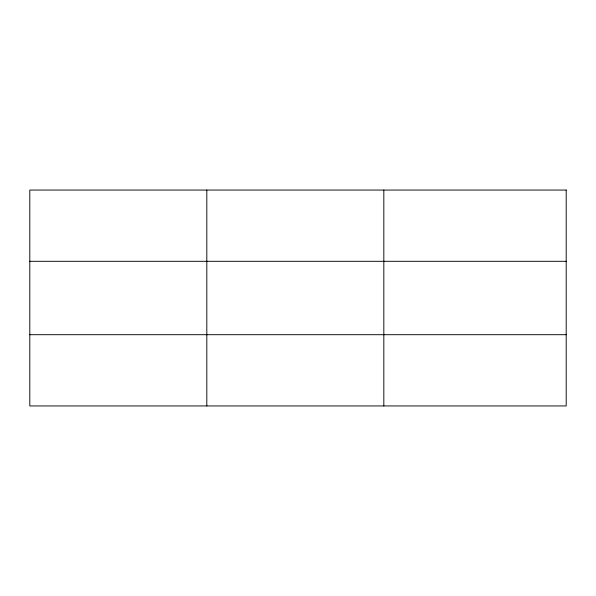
<?xml version="1.0" encoding="UTF-8"?>
<svg xmlns="http://www.w3.org/2000/svg" width="596" height="596" viewBox="0 0 596 596"><rect width="100%" height="100%" fill="white"/><g stroke="black" fill="none" stroke-linecap="round" stroke-linejoin="round"><path stroke-width="0.89" d="M206.812 190.057L206.812 405.943M383.824 190.057L383.824 405.943M29.8 261.301L566.2 261.301M29.8 334.699L566.2 334.699M566.2 190.057L566.2 405.943L29.8 405.943L29.8 190.057L566.2 190.057"/></g></svg>
